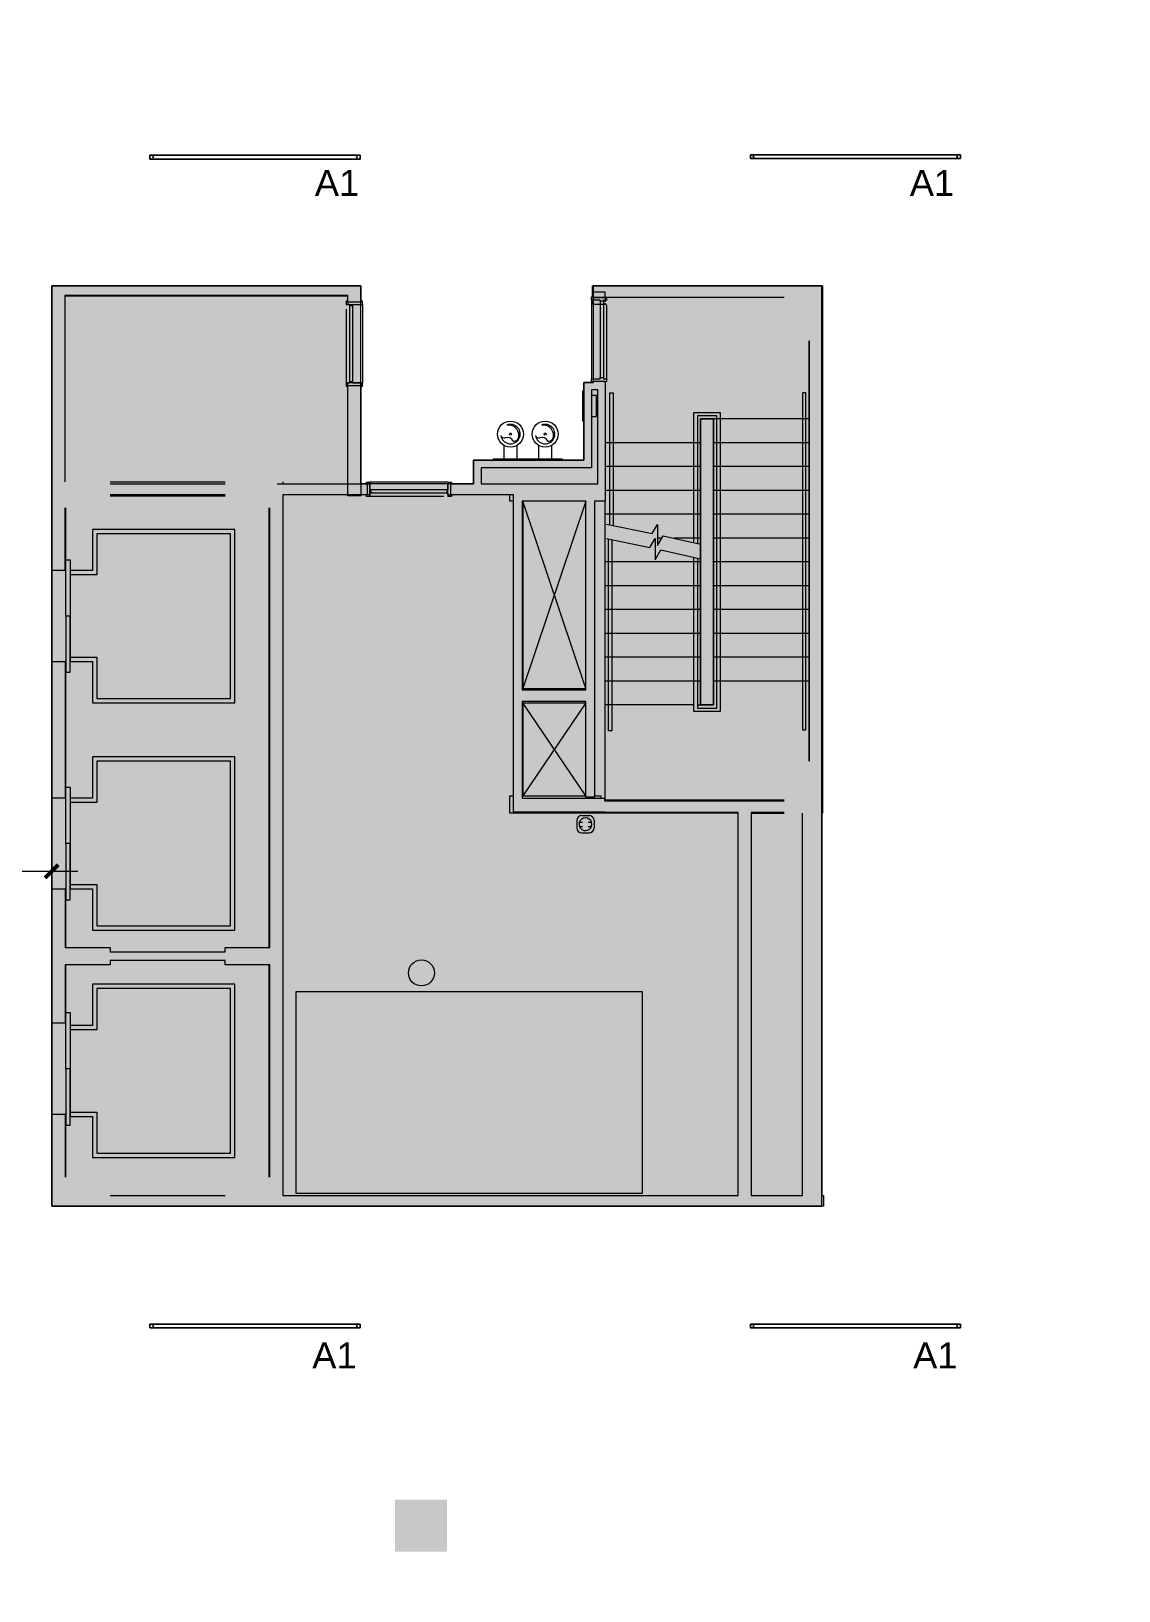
# Model space of a CAD drawing. Header units: inches. Extents: x 3 to 2625, y 0 to 2055.
# Drawn here: x 1621 to 2123, y 635 to 1356 of the extents above; entities that cross this region are included whole.
import ezdxf

# ---------------------------------------------------------------- set-up
doc = ezdxf.new("R2010")
doc.units = ezdxf.units.IN
doc.header["$MEASUREMENT"] = 0
for name, color, linetype, lineweight in [('A-ANNO-DIMS', 211, 'Continuous', 9), ('A-ANNO-DIMS-128', 211, 'Continuous', 9), ('A-CLNG', 13, 'Continuous', 13), ('A-DETL', 90, 'Continuous', 9), ('A-DETL-GENF', 92, 'Continuous', 9), ('A-DOOR', 31, 'Continuous', 13), ('A-WALL', 113, 'Continuous', 13), ('A-WALL-PATT', 111, 'Continuous', 13), ('CORE', 7, 'Continuous', 9), ('E-LITE-EQPM', 33, 'Continuous', 9), ('E-LITE-EQPM-IDEN', 33, 'Continuous', 9), ('I-WALL', 2, 'Continuous', 9), ('Victor Bldg - 8th Floor_LINK_dwg', 8, 'Continuous', 9)]:
    doc.layers.add(name, color=color, linetype=linetype, lineweight=lineweight)
doc.styles.add('Arial', font='arial.ttf', dxfattribs={"height": 12})
doc.styles.add('Swis721 Lt BT', font='swissl.ttf', dxfattribs={"height": 12})
doc.dimstyles.new('OTJ_-_3_32__Linear__1_2__Tolerance', dxfattribs={"dimscale": 12, "dimtxt": 12.663781, "dimasz": 0.5, "dimexe": 1, "dimexo": 0.666667, "dimgap": 0.666667, "dimtad": 1, "dimdec": 1, "dimrnd": 0.5, "dimzin": 3, "dimdsep": 46, "dimlunit": 4, "dimtxsty": 'Swis721 Lt BT', "dimblk1": 'OBLIQUE', "dimblk2": 'OBLIQUE', "dimsah": 1, "dimcen": 0.09, "dimdle": 1, "dimazin": 0, "dimtfac": 1, "dimtdec": 4, "dimtix": 1, "dimtmove": 0, "dimatfit": 3, "dimfxl": 1, "dimtvp": 1, "dimfrac": 2, "dimtolj": 1, "dimtzin": 0, "dimarcsym": 2})

# ---------------------------------------------------------------- blocks, each defined once
blk = doc.blocks.new('Victor Bldg - 8th Floor_LINK_dwg-6972240-LEVEL 08 RCP')
at = {"layer": 'CORE'}
for p, q in [((1636.5, 1233.38), (1767.13, 1233.38)), ((1768.5, 1238), (1717.31, 1238)), ((1885.99, 1232.5), (1885.99, 1230.56)), ((1885.99, 1229.87), (1885.99, 1229.38)), ((1980, 1212.5), (1980, 1018.5)), ((1876.12, 1187.31), (1875.46, 1187.31)), ((1875.46, 1177.69), (1876.12, 1177.69)), ((1980, 1176.5), (1935.99, 1176.5)), ((1839.25, 1158), (1839.25, 1164.3)), ((1845.25, 1158), (1845.25, 1164.3)), ((1855.25, 1158), (1855.25, 1164.3)), ((1861.25, 1158), (1861.25, 1164.3)), ((1929.99, 1165.5), (1885.99, 1165.5)), ((1980, 1165.5), (1935.99, 1165.5)), ((1929.99, 1154.5), (1885.99, 1154.5)), ((1980, 1154.5), (1935.99, 1154.5)), ((1657.5, 1147.5), (1710.5, 1147.5)), ((1737.13, 1147.5), (1737.13, 1146.5)), ((1657.5, 1141), (1710.5, 1141)), ((1843.49, 1138.5), (1843.49, 1002.5)), ((1929.99, 1143.5), (1885.99, 1143.5)), ((1885.99, 1000.25), (1885.99, 1138.5)), ((1980, 1143.5), (1935.99, 1143.5)), ((1730.62, 1135.5), (1730.62, 932.5)), ((1929.99, 1132.5), (1885.99, 1132.5)), ((1980, 1132.5), (1935.99, 1132.5)), ((1912.1, 1121.5), (1910.09, 1121.5)), ((1929.99, 1121.5), (1917.76, 1121.5)), ((1980, 1121.5), (1935.99, 1121.5)), ((1929.99, 1110.5), (1885.99, 1110.5)), ((1980, 1110.5), (1935.99, 1110.5)), ((1929.99, 1099.5), (1885.99, 1099.5)), ((1980, 1099.5), (1935.99, 1099.5)), ((1929.99, 1088.5), (1885.99, 1088.5)), ((1980, 1088.5), (1935.99, 1088.5)), ((1929.99, 1077.5), (1885.99, 1077.5)), ((1980, 1077.5), (1935.99, 1077.5)), ((1929.99, 1066.5), (1885.99, 1066.5)), ((1980, 1066.5), (1935.99, 1066.5)), ((1929.99, 1055.5), (1885.99, 1055.5)), ((1980, 1055.5), (1935.99, 1055.5)), ((1926.99, 1044.5), (1885.99, 1044.5)), ((1630.5, 1001.5), (1630.75, 1001.5)), ((1842, 1002.5), (1843.63, 1002.5)), ((1847.63, 1002.5), (1876.99, 1002.5)), ((1885.99, 994.5), (1884, 994.5)), ((1947.31, 994.5), (1888.12, 994.5)), ((1968.5, 994.5), (1953.31, 994.5)), ((1953.31, 994.5), (1968.5, 994.5)), ((1872.82, 991.05), (1872.82, 987.74)), ((1874.05, 990.38), (1875.53, 990.38)), ((1874.05, 988.41), (1875.53, 988.41)), ((1875.18, 993.41), (1878.48, 993.41)), ((1878.15, 990.38), (1879.61, 990.38)), ((1878.15, 988.41), (1879.61, 988.41)), ((1880.84, 991.05), (1880.84, 987.74)), ((1875.18, 985.39), (1878.48, 985.39)), ((1630.75, 959.5), (1630.5, 959.5)), ((1730.62, 924.5), (1730.62, 826.5)), ((1630.75, 855.5), (1630.5, 855.5))]:
    blk.add_line(p, q, dxfattribs=at)
at = {"layer": 'CORE', "flags": 128}
for points in [[(1773.13, 1237.94), (1773.13, 1238), (1630.5, 1238), (1630.5, 1237.94)], [(1886.36, 1229.38), (1880.36, 1229.38), (1880.36, 1232.44)], [(1767.13, 1230.44), (1767.13, 1229.38), (1773.13, 1229.38), (1773.13, 1230.44)], [(1767.13, 1191.94), (1767.13, 1193.38), (1773.13, 1193.38), (1773.13, 1191.94)], [(1876.12, 1189.31), (1875.46, 1189.31), (1875.46, 1175.69), (1876.12, 1175.69)], [(1888.04, 1127.64), (1888.04, 1188.5), (1889.59, 1188.5), (1889.59, 1127.32)], [(1879.63, 1177.69), (1881.95, 1177.69), (1881.95, 1187.31), (1879.63, 1187.31)], [(1926.94, 1119.29), (1926.94, 1179.5), (1939.05, 1179.5), (1939.05, 1041.5), (1926.94, 1041.5), (1926.94, 1112.56)], [(1928.49, 1112.24), (1928.49, 1043), (1937.49, 1043), (1937.49, 1178), (1928.49, 1178), (1928.49, 1118.97)], [(1928.55, 1044.5), (1929.99, 1044.5), (1929.99, 1176.5), (1929.99, 1044.5), (1935.99, 1044.5), (1935.99, 1176.5), (1929.99, 1176.5), (1935.99, 1176.5), (1935.99, 1044.5), (1929.99, 1044.5)], [(1866.25, 1157.5), (1866.25, 1158), (1834.25, 1158), (1834.25, 1157.5)], [(1776.13, 1146.5), (1777.13, 1146.5), (1777.13, 1141.5), (1776.13, 1141.5)], [(1814.63, 1146.5), (1813.13, 1146.5), (1813.13, 1141.5), (1814.63, 1141.5)], [(1843.63, 1138.5), (1842, 1138.5), (1842, 1141.5)], [(1876.99, 1138.5), (1847.99, 1052), (1876.99, 1052), (1847.99, 1138.5), (1847.99, 1052)], [(1636.5, 1106.5), (1637, 1106.5), (1637, 1135.5)], [(1886.49, 1127.97), (1907.63, 1123.59), (1910.09, 1127.84), (1910.09, 1118.01), (1912.71, 1122.55), (1929.99, 1118.66)], [(1886.49, 1121.23), (1906.53, 1117.08), (1908.98, 1121.33), (1908.98, 1111.5), (1911.6, 1116.05), (1929.99, 1111.93)], [(1889.04, 1120.59), (1889.04, 1032.5), (1887.49, 1032.5), (1887.49, 1120.91)], [(1630.75, 1064.5), (1630.5, 1064.5), (1630.5, 1106.5)], [(1630.5, 1064.5), (1630.5, 1001.5), (1630.5, 959.5), (1630.5, 897.5), (1630.75, 897.5)], [(1636.75, 1001.5), (1637, 1001.5), (1637, 1064.5), (1636.75, 1064.5)], [(1847.99, 1045.5), (1876.99, 1045.5), (1847.99, 1002.5), (1876.99, 1002.5), (1847.99, 1045.5), (1847.99, 1002.5)], [(1884, 995), (1884, 994.5), (1842, 994.5), (1842, 1002.5)], [(1880.99, 1002.5), (1884, 1002.5), (1884, 1001.5)], [(1947.31, 994.5), (1885.99, 994.5), (1885.99, 994.75)], [(1637, 932.5), (1637, 959.5), (1636.75, 959.5)], [(1636.75, 897.5), (1637, 897.5), (1637, 924.5)], [(1630.75, 813), (1630.5, 813), (1630.5, 855.5), (1630.5, 897.5)], [(1637, 826.5), (1637, 855.5), (1636.75, 855.5)]]:
    blk.add_lwpolyline(points, dxfattribs=at)
for points in [[(1978.5, 1188.5), (1976.95, 1188.5), (1976.95, 1032.93), (1978.5, 1032.93)], [(1715, 1125.5), (1649.28, 1125.5), (1649.28, 1106.5), (1639, 1106.5), (1639, 1064.5), (1649.28, 1064.5), (1649.28, 1045.5), (1715, 1045.5)], [(1713, 1123.5), (1651.28, 1123.5), (1651.28, 1104.5), (1639, 1104.5), (1639, 1066.5), (1651.28, 1066.5), (1651.28, 1047.5), (1713, 1047.5)], [(1637, 1111.46), (1639, 1111.46), (1639, 1085.5), (1637, 1085.5)], [(1637, 1059.54), (1639, 1059.54), (1639, 1085.5), (1637, 1085.5)], [(1715, 1020.5), (1649.28, 1020.5), (1649.28, 1001.5), (1639, 1001.5), (1639, 959.5), (1649.28, 959.5), (1649.28, 940.5), (1715, 940.5)], [(1713, 1018.5), (1651.28, 1018.5), (1651.28, 999.5), (1639, 999.5), (1639, 961.5), (1651.28, 961.5), (1651.28, 942.5), (1713, 942.5)], [(1637, 1006.46), (1639, 1006.46), (1639, 980.5), (1637, 980.5)], [(1885.99, 1000.5), (1968.5, 1000.5)], [(1637, 954.54), (1639, 954.54), (1639, 980.5), (1637, 980.5)], [(1715, 915.5), (1649.28, 915.5), (1649.28, 896.5), (1639, 896.5), (1639, 854.5), (1649.28, 854.5), (1649.28, 835.5), (1715, 835.5)], [(1713, 913.5), (1651.28, 913.5), (1651.28, 894.5), (1639, 894.5), (1639, 856.5), (1651.28, 856.5), (1651.28, 837.5), (1713, 837.5)], [(1903.12, 819), (1903.12, 912), (1743.12, 912), (1743.12, 819)], [(1637, 902.46), (1639, 902.46), (1639, 876.5), (1637, 876.5)], [(1637, 850.54), (1639, 850.54), (1639, 876.5), (1637, 876.5)]]:
    blk.add_lwpolyline(points, close=True, dxfattribs=at)
at = {"layer": 'CORE'}
for centre, radius in [((1842.25, 1169.5), 6), ((1858.25, 1169.5), 6), ((1842.25, 1169.5), 0.5), ((1858.25, 1169.5), 0.5), ((1801.12, 920.75), 6)]:
    blk.add_circle(centre, radius, dxfattribs=at)
for centre, radius, start, end in [((1842.25, 1169.5), 4.5, 188.26505, 112.11638), ((1841.2, 1168.76), 4.95, 0.43355, 97.45056), ((1858.25, 1169.5), 4.5, 188.26505, 112.11638), ((1857.2, 1168.76), 4.95, 0.43355, 97.45056), ((1839.35, 1169.38), 1.64, 198.80257, 285.2052), ((1840.77, 1164.97), 3, 23.61373, 109.26333), ((1843.58, 1168.74), 2.57, 268.70685, 1.19988), ((1855.35, 1169.38), 1.64, 198.80257, 285.2052), ((1856.77, 1164.97), 3, 23.61373, 109.26333), ((1859.58, 1168.74), 2.57, 268.70685, 1.19988), ((1875.18, 991.05), 2.36, 90, 180), ((1875.18, 987.74), 2.36, 180, 270), ((1876.83, 989.4), 2.95, 340.52878, 272.49467), ((1876.83, 989.4), 2.95, 272.49467, 340.52878), ((1878.48, 991.05), 2.36, 0, 90), ((1878.48, 987.74), 2.36, 270, 360)]:
    blk.add_arc(centre, radius, start, end, dxfattribs=at)
blk = doc.blocks.new('L-Pendant-Axis-Sculpt-Direct_Indirect - SCDI-F-8-4584194-LEVEL 08 RCP')
at = {"layer": 'A-DETL-GENF'}
for p, q in [((48.5, 0.875), (-48.5, 0.875)), ((-48.5, 0.875), (-48.5, -0.875)), ((-48.5, 0.875), (48.5, 0.875)), ((-48.5, -0.875), (-48.5, 0.875)), ((48.5, -0.875), (48.5, 0.875)), ((48.5, 0.875), (48.5, -0.875)), ((-48.5, -0.875), (48.5, -0.875)), ((48.5, -0.875), (-48.5, -0.875))]:
    blk.add_line(p, q, dxfattribs=at)
for centre in [(-47, 0), (47, 0)]:
    blk.add_circle(centre, 0.25, dxfattribs=at)
blk = doc.blocks.new('Door - Single - Solid Door-V1-LEVEL 08 RCP')
at = {"layer": 'A-DOOR', "lineweight": 9}
for p, q in [((-14.13, 3.66), (-15.63, 3.66)), ((-15.63, 3.66), (-15.63, 2.91)), ((-14.13, 3.66), (22.12, 3.66)), ((-14.13, -0.84), (-14.13, 3.66)), ((22.12, 3.66), (22.12, -0.84)), ((23.62, 3.66), (22.12, 3.66)), ((23.62, 2.91), (23.62, 3.66)), ((-15.63, -3.09), (-15.63, -3.84)), ((-15.63, -3.84), (-14.13, -3.84)), ((-13.63, -0.84), (-14.13, -0.84)), ((-14.13, -2.34), (-13.63, -2.34)), ((-14.13, -3.84), (-14.13, -2.34)), ((-14.13, -3.84), (-14.01, -3.84)), ((-13.63, -0.84), (21.62, -0.84)), ((-13.63, -2.34), (-13.63, -0.84)), ((-13.63, -2.34), (21.62, -2.34)), ((-12.06, -3.84), (22.12, -3.84)), ((21.62, -0.84), (21.62, -2.34)), ((22.12, -0.84), (21.62, -0.84)), ((21.62, -2.34), (22.12, -2.34)), ((22.12, -2.34), (22.12, -3.84)), ((22.12, -3.84), (23.62, -3.84)), ((23.62, -3.84), (23.62, -3.09))]:
    blk.add_line(p, q, dxfattribs=at)
blk = doc.blocks.new('Door - Single - Solid Door-8065104-LEVEL 08 RCP')
at = {"layer": 'A-DOOR', "lineweight": 9}
for p, q in [((-15.32, 3.59), (-14.13, 3.59)), ((-14.13, 3.59), (-14.01, 3.59)), ((-14.13, 3.59), (-14.13, 2.09)), ((-14.13, 2.09), (-13.63, 2.09)), ((-13.63, 0.59), (-14.13, 0.59)), ((-14.13, 0.59), (-14.13, -3.41)), ((-13.63, 2.09), (21.62, 2.09)), ((-13.63, 2.09), (-13.63, 0.59)), ((-13.63, 0.59), (21.62, 0.59)), ((-12.06, 3.59), (22.12, 3.59)), ((21.62, 0.59), (21.62, 2.09)), ((21.62, 2.09), (22.12, 2.09)), ((22.12, 0.59), (21.62, 0.59)), ((22.12, 2.09), (22.12, 3.59)), ((22.12, 3.59), (23.62, 3.59)), ((22.12, -3.41), (22.12, 0.59)), ((23.62, 3.59), (23.62, 2.84)), ((-15.63, -3.41), (-15.63, -2.91)), ((-14.13, -3.41), (-15.63, -3.41)), ((-14.13, -3.41), (22.12, -3.41)), ((23.62, -3.41), (22.12, -3.41)), ((23.62, -2.66), (23.62, -3.41))]:
    blk.add_line(p, q, dxfattribs=at)
blk = doc.blocks.new('Door - Single - Solid Door-8065098-LEVEL 08 RCP')
at = {"layer": 'A-DOOR', "lineweight": 9}
for p, q in [((-15.63, 2.59), (-15.63, 3.34)), ((-15.63, 3.34), (-14.13, 3.34)), ((-14.13, 3.34), (-14.01, 3.34)), ((-14.13, 3.34), (-14.13, 1.84)), ((-14.13, 1.84), (-13.63, 1.84)), ((-13.63, 0.34), (-14.13, 0.34)), ((-14.13, 0.34), (-14.13, -3.16)), ((-13.63, 1.84), (21.62, 1.84)), ((-13.63, 1.84), (-13.63, 0.34)), ((-13.63, 0.34), (21.62, 0.34)), ((-12.06, 3.34), (22.12, 3.34)), ((21.62, 0.34), (21.62, 1.84)), ((21.62, 1.84), (22.12, 1.84)), ((22.12, 0.34), (21.62, 0.34)), ((22.12, 1.84), (22.12, 3.34)), ((22.12, 3.34), (23.62, 3.34)), ((22.12, -3.16), (22.12, 0.34)), ((23.62, 3.34), (23.62, 2.59)), ((-15.63, -3.16), (-15.63, -2.41)), ((-14.13, -3.16), (-15.63, -3.16)), ((-14.13, -3.16), (22.12, -3.16)), ((23.62, -3.16), (22.12, -3.16)), ((23.62, -2.41), (23.62, -3.16))]:
    blk.add_line(p, q, dxfattribs=at)
blk = doc.blocks.new('DIMBLOCK11-LEVEL 08 RCP')
at = {"layer": 'A-ANNO-DIMS-128'}
for p, q in [((1560.87, 941.88), (1560.87, 979.71)), ((1630.5, 963.96), (1630.5, 979.71)), ((1560.87, 967.71), (1642.5, 967.71)), ((1560.87, 967.71), (1560.87, 941.88)), ((1630.5, 967.71), (1630.5, 963.96))]:
    blk.add_line(p, q, dxfattribs=at)
at = {"layer": 'A-ANNO-DIMS-128', "lineweight": 50}
for p, q in [((1560.87, 967.71), (1557.87, 964.71)), ((1560.87, 967.71), (1563.87, 970.71)), ((1630.5, 967.71), (1627.5, 964.71)), ((1630.5, 967.71), (1633.5, 970.71))]:
    blk.add_line(p, q, dxfattribs=at)
at = {"layer": 'A-ANNO-DIMS-128', "color": 0, "insert": (1584.33, 991.73), "char_height": 12, "width": 27.2573, "attachment_point": 1, "line_spacing_factor": 1.005062, "style": 'Swis721 Lt BT'}
blk.add_mtext('EQ', dxfattribs=at)
blk = doc.blocks.new('_Oblique')
at = {"color": 0, "linetype": 'ByBlock', "lineweight": -2}
blk.add_line((-0.5, -0.5), (0.5, 0.5), dxfattribs=at)

msp = doc.modelspace()

# ---------------------------------------------------------------- hatches: boundary and pattern name
at = {"layer": 'A-DETL-GENF'}
h = msp.add_hatch(color=7, dxfattribs=at)
h.paths.add_polyline_path([(509.5, 0), (509.5, 56), (479.5, 56), (479.5, 23.06), (411, 23.06), (411, 4), (418, 4), (418, 0), (500.76, 0)], flags=0)
h.paths.add_polyline_path([(286.53, 0), (338, 0), (338, 4), (345, 4), (345, 23.12), (273, 23.12), (273, 4), (280, 4), (280, 0)], flags=0)
h.paths.add_polyline_path([(1004.38, 0), (1050, 0), (1050, 14.5), (1079, 14.5), (1079, 11.5), (1143, 11.5), (1143, 27.5), (1093, 27.5), (1093, 41.5), (1069, 41.5), (1069, 32.86), (1011, 32.86), (1011, 23.12), (1004.38, 23.12), (1004.38, 19)], flags=0)
h.paths.add_polyline_path([(200, 0), (200, 4), (207, 4), (207, 23.12), (135, 23.12), (135, 4), (142, 4), (142, 0), (158.24, 0)], flags=0)
h.paths.add_polyline_path([(920.38, 0), (920.38, 23.12), (913.5, 23.12), (913.5, 32.99), (884.25, 32.99), (884.25, 23.12), (867.25, 23.12), (867.25, 0), (913.95, 0)], flags=0)
h.paths.add_polyline_path([(781.25, 0), (783.25, 0), (783.25, 21.5), (781.25, 21.5), (781.25, 56), (751.25, 56), (751.25, 23.12), (730.25, 23.12), (730.25, 0), (751.25, 0)], flags=0)
h.paths.add_polyline_path([(593.13, 0), (646.25, 0), (646.25, 33.12), (614, 33.12), (614, 23.12), (593.13, 23.12), (593.13, 19)], flags=0)
h.paths.add_polyline_path([(62, 0), (62, 4), (69, 4), (69, 23.12), (34.12, 23.12), (34.12, 74.5), (16, 74.5), (16, 66), (12, 66), (12, 0), (34.37, 0)], flags=0)
h.paths.add_polyline_path([(2049.96, 3.5), (2103, 3.5), (2103, 19.5), (2059, 19.5), (2059, 27.5), (1979, 27.5), (1979, 11.5), (2043, 11.5), (2043, 3.5)], flags=0)
h.paths.add_polyline_path([(2519, 3.5), (2535, 3.5), (2535, 63.5), (2519, 63.5), (2519, 41.5), (2497, 41.5), (2497, 19.5), (2475, 19.5), (2475, 3.5), (2511, 3.5)], flags=0)
h.paths.add_polyline_path([(2215, 3.5), (2215, 19.5), (2203, 19.5), (2203, 41.5), (2179, 41.5), (2179, 19.5), (2155, 19.5), (2155, 3.5), (2203, 3.5)], flags=0)
h.paths.add_polyline_path([(2395.67, 3.5), (2423, 3.5), (2423, 19.5), (2363, 19.5), (2363, 3.5)], flags=0)
h.paths.add_polyline_path([(2267.33, 7.5), (2267.33, 19.5), (2261.33, 19.5), (2261.33, 7.5)], flags=0)
h.paths.add_polyline_path([(2310.67, 7.5), (2316.67, 7.5), (2316.67, 19.5), (2310.67, 19.5)], flags=0)
h.paths.add_polyline_path([(1323, 11.5), (1323, 27.5), (1259, 27.5), (1259, 11.5), (1314.28, 11.5)], flags=0)
h.paths.add_polyline_path([(1477.26, 11.5), (1503, 11.5), (1503, 27.5), (1483, 27.5), (1483, 41.5), (1459, 41.5), (1459, 27.5), (1439, 27.5), (1439, 11.5), (1459, 11.5)], flags=0)
h.paths.add_polyline_path([(1674.74, 11.5), (1683, 11.5), (1683, 27.5), (1619, 27.5), (1619, 11.5), (1630.5, 11.5)], flags=0)
h.paths.add_polyline_path([(1843, 11.5), (1863, 11.5), (1863, 27.5), (1843, 27.5), (1843, 41.25), (1819, 41.25), (1819, 27.5), (1799, 27.5), (1799, 11.5), (1819, 11.5)], flags=0)
h.paths.add_polyline_path([(1384, 15.5), (1384, 27.5), (1378, 27.5), (1378, 15.5)], flags=0)
h.paths.add_polyline_path([(1558, 15.5), (1564, 15.5), (1564, 27.5), (1558, 27.5)], flags=0)
h.paths.add_polyline_path([(1918, 15.5), (1924, 15.5), (1924, 27.5), (1918, 27.5)], flags=0)
h.paths.add_polyline_path([(1204, 15.5), (1204, 27.5), (1198, 27.5), (1198, 15.5)], flags=0)
h.paths.add_polyline_path([(1744, 15.5), (1744, 27.5), (1738, 27.5), (1738, 15.5)], flags=0)
h.paths.add_polyline_path([(2531, 115.5), (2535, 115.5), (2535, 175.5), (2519, 175.5), (2519, 115.5)], flags=0)
h.paths.add_polyline_path([(16, 123.5), (34.12, 123.5), (34.12, 224.5), (12, 224.5), (12, 132), (16, 132)], flags=0)
h.paths.add_polyline_path([(2531, 220.5), (2531, 226.5), (2519, 226.5), (2519, 220.5)], flags=0)
h.paths.add_polyline_path([(2531, 268.5), (2531, 274.5), (2519, 274.5), (2519, 268.5)], flags=0)
h.paths.add_polyline_path([(2149, 293.5), (2173, 293.5), (2173, 317.5), (2149, 317.5)], flags=0)
h.paths.add_polyline_path([(1453, 293.5), (1453, 317.5), (1429, 317.5), (1429, 293.5)], flags=0)
h.paths.add_polyline_path([(1789, 293.5), (1813, 293.5), (1813, 317.5), (1789, 317.5)], flags=0)
h.paths.add_polyline_path([(493, 293.5), (517, 293.5), (517, 317.5), (493, 317.5)], flags=0)
h.paths.add_polyline_path([(1069, 293.5), (1093, 293.5), (1093, 317.5), (1069, 317.5)], flags=0)
h.paths.add_polyline_path([(853, 293.5), (853, 317.5), (829, 317.5), (829, 293.5), (844.38, 293.5)], flags=0)
h.paths.add_polyline_path([(30, 310.5), (34.12, 310.5), (34.12, 392.5), (12, 392.5), (12, 310.5)], flags=0)
h.paths.add_polyline_path([(2519, 319.5), (2535, 319.5), (2535, 379.5), (2519, 379.5), (2519, 365.5), (2497, 365.5), (2497, 341.5), (2519, 341.5)], flags=0)
h.paths.add_polyline_path([(2535, 431.5), (2535, 491.5), (2527, 491.5), (2527, 551.5), (2511, 551.5), (2511, 475.5), (2519, 475.5), (2519, 431.5)], flags=0)
h.paths.add_polyline_path([(31, 478.5), (34.12, 478.5), (34.12, 534.98), (75.5, 534.98), (75.5, 539.25), (3.5, 539.25), (3.5, 491.25), (12, 491.25), (12, 478.5), (30, 478.5)], flags=0)
h.paths.add_polyline_path([(286.53, 511.5), (306.53, 511.5), (306.53, 531.5), (296.25, 531.5), (296.25, 579.5), (283.25, 579.5), (283.25, 539.25), (191.5, 539.25), (191.5, 534.98), (286.53, 534.98), (286.53, 522.06)], flags=0)
h.paths.add_polyline_path([(2519, 603.5), (2527, 603.5), (2527, 667.5), (2511, 667.5), (2511, 647.5), (2497, 647.5), (2497, 623.5), (2511, 623.5), (2511, 603.5), (2511.25, 603.5)], flags=0)
h.paths.add_polyline_path([(283.25, 631.5), (296.25, 631.5), (296.25, 679.5), (304.93, 679.5), (304.93, 699.5), (296.25, 699.5), (296.25, 715.5), (283.25, 715.5), (283.25, 679.5)], flags=0)
h.paths.add_polyline_path([(2149, 653.5), (2173, 653.5), (2173, 677.5), (2149, 677.5), (2149, 670.26)], flags=0)
h.paths.add_polyline_path([(829, 653.5), (853, 653.5), (853, 677.5), (829, 677.5), (829, 653.75)], flags=0)
h.paths.add_polyline_path([(1093, 653.5), (1093, 677.5), (1069, 677.5), (1069, 653.5), (1089.5, 653.5)], flags=0)
h.paths.add_polyline_path([(1429, 653.5), (1453, 653.5), (1453, 677.5), (1429, 677.5)], flags=0)
h.paths.add_polyline_path([(1813, 653.5), (1813, 677.5), (1789, 677.5), (1789, 653.5)], flags=0)
h.paths.add_polyline_path([(517, 653.5), (517, 677.5), (493, 677.5), (493, 653.5)], flags=0)
h.paths.add_polyline_path([(2511, 722.5), (2523, 722.5), (2523, 728.5), (2511, 728.5)], flags=0)
h.paths.add_polyline_path([(296.25, 770.5), (296.25, 776.5), (283.25, 776.5), (283.25, 770.5), (296, 770.5)], flags=0)
h.paths.add_polyline_path([(2511, 783.5), (2527, 783.5), (2527, 847.5), (2511, 847.5), (2511, 787)], flags=0)
h.paths.add_polyline_path([(1636.75, 818), (1657.5, 818), (1657.5, 826.5), (1636.75, 826.5), (1636.75, 823.71)], flags=0)
h.paths.add_polyline_path([(1710.5, 818), (1731.12, 818), (1731.12, 826.5), (1710.5, 826.5)], flags=0)
h.paths.add_polyline_path([(283.25, 831.5), (296.25, 831.5), (296.25, 847.5), (304.93, 847.5), (304.93, 867.5), (296.25, 867.5), (296.25, 883.5), (283.25, 883.5), (283.25, 847.5)], flags=0)
h.paths.add_polyline_path([(2511, 902.5), (2523, 902.5), (2523, 908.5), (2511, 908.5)], flags=0)
h.paths.add_polyline_path([(1029.88, 915.75), (1047.22, 915.75), (1047.22, 936.5), (1023.22, 936.5), (1023.22, 915.75), (1026.38, 915.75)], flags=0)
h.paths.add_polyline_path([(296.25, 938.5), (296.25, 944.5), (283.25, 944.5), (283.25, 938.5), (296, 938.5)], flags=0)
h.paths.add_polyline_path([(2527, 963.25), (2527, 1027.5), (2511, 1027.5), (2511, 1007.5), (2497, 1007.5), (2497, 983.5), (2511, 983.5), (2511, 963.25), (2523, 963.25)], flags=0)
h.paths.add_polyline_path([(1968.5, 994.5), (1980.25, 994.5), (1980.25, 1018.5), (1968.5, 1018.5), (1968.5, 994.75)], flags=0)
h.paths.add_polyline_path([(283.25, 999.5), (296.25, 999.5), (296.25, 1015.5), (304.93, 1015.5), (304.93, 1035.5), (296.25, 1035.5), (296.25, 1051.56), (283.25, 1051.56), (283.25, 1027.5)], flags=0)
h.paths.add_polyline_path([(838, 1013.5), (853, 1013.5), (853, 1037.5), (829, 1037.5), (829, 1013.5), (830.82, 1013.5)], flags=0)
h.paths.add_polyline_path([(1016.5, 1013.5), (1040.5, 1013.5), (1040.5, 1037.5), (1016.5, 1037.5), (1016.5, 1017.06)], flags=0)
h.paths.add_polyline_path([(517.25, 1013.5), (517.25, 1037.5), (493, 1037.5), (493, 1013.5)], flags=0)
h.paths.add_polyline_path([(2173, 1013.5), (2173, 1037.5), (2149, 1037.5), (2149, 1013.5)], flags=0)
h.paths.add_polyline_path([(2511, 1082.5), (2523, 1082.5), (2523, 1088.5), (2511, 1088.5)], flags=0)
h.paths.add_polyline_path([(296, 1106.56), (296.25, 1106.56), (296.25, 1112.56), (283.25, 1112.56), (283.25, 1106.56)], flags=0)
h.paths.add_polyline_path([(1636.75, 1135.5), (1657.5, 1135.5), (1657.5, 1147.5), (1636.5, 1147.5), (1636.5, 1135.5)], flags=0)
h.paths.add_polyline_path([(1734.5, 1135.5), (1734.5, 1147.5), (1710.5, 1147.5), (1710.5, 1135.5), (1731.12, 1135.5)], flags=0)
h.paths.add_polyline_path([(2511, 1143.5), (2527, 1143.5), (2527, 1207.5), (2511, 1207.5)], flags=0)
h.paths.add_polyline_path([(296, 1167.56), (296.25, 1167.56), (296.25, 1183.56), (304.93, 1183.56), (304.93, 1203.56), (296.25, 1203.56), (296.25, 1219.56), (283.25, 1219.56), (283.25, 1167.56)], flags=0)
h.paths.add_polyline_path([(1968.5, 1212.5), (1980.25, 1212.5), (1980.24, 1233), (1968.5, 1233), (1968.5, 1225.18)], flags=0)
h.paths.add_polyline_path([(2523, 1262.5), (2523, 1268.5), (2511, 1268.5), (2511, 1262.5)], flags=0)
h.paths.add_polyline_path([(283.25, 1274.56), (296.25, 1274.56), (296.25, 1280.56), (283.25, 1280.56)], flags=0)
h.paths.add_polyline_path([(2527, 1323.5), (2527, 1387.5), (2511, 1387.5), (2511, 1367.5), (2497, 1367.5), (2497, 1343.5), (2511, 1343.5), (2511, 1323.5), (2522.67, 1323.5)], flags=0)
h.paths.add_polyline_path([(289.3, 1335.56), (296.25, 1335.56), (296.25, 1351.56), (304.93, 1351.56), (304.93, 1371.56), (296.25, 1371.56), (296.25, 1387.56), (283.25, 1387.56), (283.25, 1335.56)], flags=0)
h.paths.add_polyline_path([(853, 1373.5), (853, 1397.5), (829, 1397.5), (829, 1373.5), (838, 1373.5)], flags=0)
h.paths.add_polyline_path([(2149, 1373.5), (2173, 1373.5), (2173, 1397.5), (2149, 1397.5), (2149, 1386.49)], flags=0)
h.paths.add_polyline_path([(1453, 1373.5), (1453, 1397.5), (1429, 1397.5), (1429, 1373.5)], flags=0)
h.paths.add_polyline_path([(1813, 1373.5), (1813, 1397.5), (1789, 1397.5), (1789, 1373.5)], flags=0)
h.paths.add_polyline_path([(493, 1373.5), (517, 1373.5), (517, 1397.5), (493, 1397.5), (493, 1373.75)], flags=0)
h.paths.add_polyline_path([(1093, 1373.5), (1093, 1397.5), (1069, 1397.5), (1069, 1373.5)], flags=0)
h.paths.add_polyline_path([(2511, 1442.5), (2523, 1442.5), (2523, 1448.5), (2511, 1448.5)], flags=0)
h.paths.add_polyline_path([(283.25, 1442.56), (296.25, 1442.56), (296.25, 1448.56), (283.25, 1448.56)], flags=0)
h.paths.add_polyline_path([(2511, 1503.5), (2527, 1503.5), (2527, 1567.5), (2511, 1567.5)], flags=0)
h.paths.add_polyline_path([(289.3, 1503.56), (296.25, 1503.56), (296.25, 1519.56), (304.93, 1519.56), (304.93, 1539.56), (296.25, 1539.56), (296.25, 1555.56), (283.25, 1555.56), (283.25, 1503.56)], flags=0)
h.paths.add_polyline_path([(283.25, 1610.56), (296.25, 1610.56), (296.25, 1616.56), (283.25, 1616.56)], flags=0)
h.paths.add_polyline_path([(2511, 1622.5), (2523, 1622.5), (2523, 1628.5), (2511, 1628.5)], flags=0)
h.paths.add_polyline_path([(283.25, 1671.56), (296.25, 1671.56), (296.25, 1687.56), (304.93, 1687.56), (304.93, 1707.56), (296.25, 1707.56), (296.25, 1755.56), (283.25, 1755.56), (283.25, 1687.56)], flags=0)
h.paths.add_polyline_path([(2511, 1683.5), (2527, 1683.5), (2527, 1747.5), (2511, 1747.5), (2511, 1727.5), (2497, 1727.5), (2497, 1703.5), (2511, 1703.5)], flags=0)
h.paths.add_polyline_path([(1813, 1733.5), (1813, 1757.25), (1789, 1757.25), (1789, 1733.5)], flags=0)
h.paths.add_polyline_path([(853, 1733.5), (853, 1757.5), (829, 1757.5), (829, 1733.5)], flags=0)
h.paths.add_polyline_path([(1093, 1733.5), (1093, 1757.5), (1069, 1757.5), (1069, 1733.5)], flags=0)
h.paths.add_polyline_path([(1448.18, 1733.5), (1453.1, 1733.5), (1453.1, 1757.5), (1429, 1757.5), (1429, 1733.5), (1433, 1733.5)], flags=0)
h.paths.add_polyline_path([(517, 1733.5), (517, 1757.5), (493, 1757.5), (493, 1733.5)], flags=0)
h.paths.add_polyline_path([(2149, 1733.5), (2173, 1733.5), (2173, 1757.5), (2149, 1757.5)], flags=0)
h.paths.add_polyline_path([(2523, 1802.5), (2523, 1808.5), (2511, 1808.5), (2511, 1802.5), (2511.25, 1802.5)], flags=0)
h.paths.add_polyline_path([(296.25, 1807.56), (296.25, 1855.56), (304.93, 1855.56), (304.93, 1870.56), (359, 1870.56), (359, 1883.56), (283.25, 1883.56), (283.25, 1807.56)], flags=0)
h.paths.add_polyline_path([(2511, 1863.5), (2527, 1863.5), (2527, 1927.5), (2511, 1927.5)], flags=0)
h.paths.add_polyline_path([(488, 1870.56), (488, 1927.5), (475, 1927.5), (475, 1883.56), (411, 1883.56), (411, 1870.56), (475, 1870.56)], flags=0)
h.paths.add_polyline_path([(2527, 1979.5), (2527, 2043.5), (2523, 2043.5), (2523, 2051.5), (2459, 2051.5), (2459, 2035.5), (2497, 2035.5), (2497, 2021.5), (2511, 2021.5), (2511, 1979.5), (2523, 1979.5)], flags=0)
h.paths.add_polyline_path([(475, 1979.5), (488, 1979.5), (488, 2021.5), (517, 2021.5), (517, 2035.5), (543, 2035.5), (543, 2051.5), (475, 2051.5), (475, 2021.5)], flags=0)
h.paths.add_polyline_path([(1416.5, 2021.5), (1423, 2021.5), (1423, 2035.5), (1443, 2035.5), (1443, 2051.5), (1379, 2051.5), (1379, 2035.5), (1399, 2035.5), (1399, 2021.5)], flags=0)
h.paths.add_polyline_path([(703, 2021.5), (703, 2035.5), (723, 2035.54), (723, 2051.5), (659, 2051.5), (659, 2035.5), (679, 2035.5), (679, 2021.5), (685.5, 2021.5)], flags=0)
h.paths.add_polyline_path([(1776.5, 2021.5), (1783, 2021.5), (1783, 2035.5), (1803, 2035.5), (1803, 2051.5), (1739, 2051.5), (1739, 2035.5), (1759, 2035.5), (1759, 2021.5), (1773.13, 2021.5)], flags=0)
h.paths.add_polyline_path([(1045.5, 2021.5), (1063, 2021.5), (1063, 2035.5), (1083, 2035.5), (1083, 2051.5), (1019, 2051.5), (1019, 2035.5), (1039, 2035.5), (1039, 2021.5)], flags=0)
h.paths.add_polyline_path([(2119.34, 2021.5), (2143.34, 2021.5), (2143.34, 2035.5), (2163, 2035.5), (2163, 2051.5), (2099, 2051.5), (2099, 2035.5), (2119.34, 2035.5)], flags=0)
h.paths.add_polyline_path([(1559, 2035.5), (1623, 2035.5), (1623, 2051.5), (1559, 2051.5), (1559, 2035.75)], flags=0)
h.paths.add_polyline_path([(1324, 2035.5), (1324, 2047.5), (1318, 2047.5), (1318, 2035.5)], flags=0)
h.paths.add_polyline_path([(1144, 2035.5), (1144, 2047.5), (1138, 2047.5), (1138, 2035.5)], flags=0)
h.paths.add_polyline_path([(1218.52, 2035.5), (1263, 2035.5), (1263, 2051.5), (1199, 2051.5), (1199, 2035.5)], flags=0)
h.paths.add_polyline_path([(2218, 2035.5), (2224, 2035.5), (2224, 2047.5), (2218, 2047.5)], flags=0)
h.paths.add_polyline_path([(2044, 2035.5), (2044, 2047.5), (2038, 2047.5), (2038, 2035.5)], flags=0)
h.paths.add_polyline_path([(784, 2035.5), (784, 2047.5), (778, 2047.5), (778, 2035.5)], flags=0)
h.paths.add_polyline_path([(958, 2035.5), (964, 2035.5), (964, 2047.5), (958, 2047.5)], flags=0)
h.paths.add_polyline_path([(853, 2035.5), (903, 2035.5), (903, 2051.5), (839, 2051.5), (839, 2035.5), (844.38, 2035.5)], flags=0)
h.paths.add_polyline_path([(1684, 2035.5), (1684, 2047.5), (1678, 2047.5), (1678, 2035.5)], flags=0)
h.paths.add_polyline_path([(2398, 2035.5), (2404, 2035.5), (2404, 2047.5), (2398, 2047.5)], flags=0)
h.paths.add_polyline_path([(1983, 2035.5), (1983, 2051.5), (1919, 2051.5), (1919, 2035.5), (1952.96, 2035.5)], flags=0)
h.paths.add_polyline_path([(2343, 2035.5), (2343, 2051.5), (2279, 2051.5), (2279, 2035.5), (2327.1, 2035.5)], flags=0)
h.paths.add_polyline_path([(1864, 2035.5), (1864, 2047.5), (1858, 2047.5), (1858, 2035.5)], flags=0)
h.paths.add_polyline_path([(1498, 2035.5), (1504, 2035.5), (1504, 2047.5), (1498, 2047.5)], flags=0)
h.paths.add_polyline_path([(604, 2035.5), (604, 2047.5), (598, 2047.5), (598, 2035.5)], flags=0)
h = msp.add_hatch(color=9, dxfattribs=at)
h.paths.add_polyline_path([(3.78, 548.5), (283.25, 548.5), (283.25, 1522), (3.5, 1522), (3.5, 548.5)], flags=0)
h.paths.add_polyline_path([(247.25, 559.98), (31, 559.98), (31, 633.5), (247.25, 633.5), (247.25, 579.5)], flags=0)
h.paths.add_polyline_path([(1491.25, 813), (1491.5, 813), (1491.5, 1106.5), (1485.5, 1106.5), (1485.5, 1153.5), (1391, 1153.5), (1391, 1143.5), (1390.75, 1143.5), (1390.75, 826.5), (1485.25, 826.5), (1485.25, 855.5), (1491.25, 855.5), (1491.25, 813.06)], flags=0)
h.paths.add_polyline_path([(1381.75, 813), (1381.75, 1008.5), (1381.5, 1008.5), (1381.5, 813)], flags=0)
h.paths.add_polyline_path([(1630.75, 813), (1630.75, 855.5), (1636.75, 855.5), (1636.75, 826.5), (1657.5, 826.5), (1657.5, 818), (1710.5, 818), (1710.5, 826.5), (1731.12, 826.5), (1731.12, 924.5), (1710.5, 924.5), (1710.5, 926.5), (1657.5, 926.5), (1657.5, 924.5), (1636.75, 924.5), (1636.75, 897.5), (1630.75, 897.5), (1630.75, 959.5), (1636.75, 959.5), (1636.75, 932.5), (1657.5, 932.5), (1657.5, 930.5), (1710.5, 930.5), (1710.5, 932.5), (1731.12, 932.5), (1731.12, 1135.5), (1710.5, 1135.5), (1710.5, 1141.5), (1657.5, 1141.5), (1657.5, 1135.5), (1636.5, 1135.5), (1636.5, 1106.5), (1630.5, 1106.5), (1630.5, 813)], flags=0)
h.paths.add_polyline_path([(1286.63, 813.06), (1287.75, 813.06), (1287.75, 817.06), (1290.75, 817.06), (1290.75, 911), (1058.62, 911), (1058.62, 915.5), (1208, 915.5), (1208, 932.5), (1047.22, 932.5), (1047.22, 915.75), (1052.5, 915.75), (1052.5, 916), (1058.5, 916), (1058.5, 817.06), (1249.25, 817.06), (1249.25, 813.06), (1286.5, 813.06)], flags=0)
h.paths.add_polyline_path([(1040.13, 813.06), (1041.75, 813.06), (1041.75, 817.06), (1052.5, 817.06), (1052.5, 912.25), (993, 912.25), (993, 915.75), (993.06, 915.75), (993.06, 951.5), (990.06, 951.5), (990.06, 957.5), (993.06, 957.5), (993.06, 1017.06), (1016.5, 1017.06), (1016.5, 1037.5), (1036, 1037.5), (1036, 1234.5), (867.44, 1234.5), (867.44, 957.5), (951.56, 957.5), (951.56, 951.5), (907.31, 951.5), (907.31, 817.06), (1003.25, 817.06), (1003.25, 813.06), (1014.07, 813.06)], flags=0)
h.paths.add_polyline_path([(1321.5, 817.06), (1321.5, 865.13), (1299.38, 865.13), (1299.38, 817.06), (1318, 817.06)], flags=0)
h.paths.add_polyline_path([(1295.88, 817.06), (1295.88, 865.13), (1294.25, 865.13), (1294.25, 817.06)], flags=0)
h.paths.add_polyline_path([(1825.13, 818), (1947.31, 818), (1947.31, 994.75), (1885.63, 994.75), (1885.63, 995), (1843.63, 995), (1843.63, 1141.5), (1814.63, 1141.5), (1814.63, 1146.5), (1776.13, 1146.5), (1776.13, 1141.5), (1773.13, 1141.5), (1773.13, 1141), (1767.13, 1141), (1767.13, 1141.5), (1737.12, 1141.5), (1737.12, 818), (1773.13, 818)], flags=0)
h.paths.add_polyline_path([(1977, 818), (1977, 994.5), (1968.5, 994.5), (1968.5, 994.75), (1953.31, 994.75), (1953.31, 818)], flags=0)
h.paths.add_polyline_path([(1294.25, 868.62), (1318, 868.62), (1318, 912.5), (1294.25, 912.5), (1294.25, 886.21)], flags=0)
h.paths.add_polyline_path([(1491.25, 897.49), (1485.25, 897.49), (1485.25, 926.5), (1391, 926.5), (1391, 930.5), (1485.25, 930.5), (1485.25, 959.5), (1491.25, 959.5), (1491.25, 926.5)], flags=0)
h.paths.add_polyline_path([(1301.25, 915.5), (1318, 915.5), (1318, 924.37), (1260.94, 924.37), (1260.94, 915.5), (1294.25, 915.5)], flags=0)
h.paths.add_polyline_path([(1257.44, 915.5), (1257.44, 956.94), (1213, 956.94), (1213, 915.5)], flags=0)
h.paths.add_polyline_path([(996.56, 915.75), (1023.22, 915.75), (1023.22, 936.5), (1026.38, 936.5), (1026.38, 1013.5), (1016.5, 1013.5), (1016.5, 1013.56), (996.56, 1013.56), (996.56, 919.82)], flags=0)
h.paths.add_polyline_path([(1318, 927.87), (1318, 928.75), (1321.5, 928.75), (1321.5, 967.25), (1318, 967.25), (1318, 1004.12), (1261, 1004.12), (1261, 1009.12), (1318, 1009.12), (1318, 1066.37), (1042, 1066.37), (1042, 936.5), (1208, 936.5), (1208, 960.5), (1213, 960.5), (1213, 960.44), (1257.44, 960.44), (1257.44, 960.5), (1260.94, 960.5), (1260.94, 927.87), (1317.79, 927.87)], flags=0)
h.paths.add_polyline_path([(1038.5, 936.5), (1038.5, 1013.5), (1029.88, 1013.5), (1029.88, 936.5)], flags=0)
h.paths.add_polyline_path([(838, 957.5), (861.94, 957.5), (861.94, 1234.5), (838, 1234.5), (838, 1037.5), (853, 1037.5), (853, 1013.5), (838, 1013.5), (838, 962.49)], flags=0)
h.paths.add_polyline_path([(1947.31, 1000.25), (1968.5, 1000.25), (1968.5, 1018.5), (1980.25, 1018.5), (1980.25, 1212.5), (1968.5, 1212.5), (1968.5, 1232.5), (1885.86, 1232.5), (1885.86, 1232.44), (1880.43, 1232.42), (1880.43, 1193.94), (1885.86, 1193.94), (1885.86, 1193.38), (1885.99, 1193.38), (1885.99, 1138.5), (1880.99, 1138.5), (1880.99, 1001.96), (1876.99, 1001.96), (1876.99, 1046), (1847.63, 1046), (1847.63, 1001.5), (1885.63, 1001.5), (1885.63, 1000.25), (1926.28, 1000.25)], flags=0)
h.paths.add_polyline_path([(1630.75, 1001.5), (1630.75, 1064.5), (1636.75, 1064.5), (1636.75, 1001.5)], flags=0)
h.paths.add_polyline_path([(1491.25, 1001.52), (1485.25, 1001.52), (1485.25, 1029), (1464.5, 1029), (1464.5, 1030.5), (1407, 1030.5), (1407, 1027), (1391, 1027), (1391, 1039), (1407, 1039), (1407, 1034.5), (1464.5, 1034.5), (1464.5, 1037), (1485.25, 1037), (1485.25, 1064.5), (1491.25, 1064.5), (1491.25, 1008.5)], flags=0)
h.paths.add_polyline_path([(1326.13, 1008.5), (1363, 1008.5), (1363, 1013.5), (1381.75, 1013.5), (1381.75, 1143.5), (1321.5, 1143.5), (1321.5, 1013.5), (1324.5, 1013.5), (1324.5, 1008.5), (1325.75, 1008.5)], flags=0)
h.paths.add_polyline_path([(1876.99, 1051.5), (1876.99, 1138.5), (1847.63, 1138.5), (1847.63, 1051.5), (1876.49, 1051.5)], flags=0)
h.paths.add_polyline_path([(1042, 1069.87), (1318, 1069.87), (1318, 1080.37), (1042, 1080.37)], flags=0)
h.paths.add_polyline_path([(1317.82, 1083.87), (1318, 1083.87), (1318, 1151), (1321.5, 1151), (1321.5, 1147), (1381.5, 1147), (1381.5, 1234.5), (1378.75, 1234.5), (1378.75, 1238), (1340.25, 1238), (1340.25, 1234.5), (1321.5, 1234.5), (1321.5, 1187), (1318, 1187), (1318, 1198.84), (1269.62, 1198.84), (1269.62, 1191.75), (1264.63, 1191.75), (1264.63, 1198.84), (1248, 1198.84), (1248, 1191.75), (1243, 1191.75), (1243, 1215.62), (1129.97, 1215.62), (1129.97, 1191.73), (1124.97, 1191.73), (1124.97, 1215.62), (1042, 1215.62), (1042, 1083.87), (1314.28, 1083.87)], flags=0)
h.paths.add_polyline_path([(1836.13, 1146.5), (1882.49, 1146.5), (1882.49, 1189.88), (1879.62, 1189.88), (1879.62, 1154), (1828.63, 1154), (1828.63, 1146.5)], flags=0)
h.paths.add_polyline_path([(1710.5, 1146.5), (1710.5, 1147.5), (1734.5, 1147.5), (1734.5, 1146.5), (1767.13, 1146.5), (1767.13, 1191.94), (1773.13, 1191.94), (1773.13, 1230.44), (1767.13, 1230.44), (1767.13, 1233.44), (1636.5, 1233.44), (1636.5, 1147.5), (1657.5, 1147.5), (1657.5, 1146.5), (1674.74, 1146.5)], flags=0)
h.paths.add_polyline_path([(1385, 1165.5), (1488.19, 1165.5), (1488.19, 1234.5), (1452.5, 1234.5), (1452.5, 1238), (1414, 1238), (1414, 1234.5), (1402, 1234.5), (1402, 1228.5), (1385.25, 1228.5), (1385.25, 1234.5), (1385, 1234.5), (1385, 1168.79)], flags=0)
h.paths.add_polyline_path([(1248, 1202.34), (1318, 1202.34), (1318, 1234.5), (1247.94, 1234.5), (1247.94, 1220.12), (1248.25, 1220.12), (1248.25, 1215.62), (1248, 1215.62)], flags=0)
h.paths.add_polyline_path([(1101.56, 1220.12), (1244.44, 1220.12), (1244.44, 1234.5), (1101.56, 1234.5)], flags=0)
h.paths.add_polyline_path([(1042, 1220.12), (1098.06, 1220.12), (1098.06, 1234.5), (1042, 1234.5), (1042, 1233.69)], flags=0)
h.paths.add_polyline_path([(1388.75, 1232), (1398.5, 1232), (1398.5, 1238), (1388.75, 1238), (1388.75, 1234.5)], flags=0)
h.paths.add_polyline_path([(829.13, 1237.5), (838, 1237.5), (838, 1238), (829, 1238), (829, 1237.5)], flags=0)
at = {"layer": 'A-WALL-PATT', "lineweight": 9}
for points in [[(1773.13, 1233.44), (1773.13, 1237.94), (1630.5, 1237.94), (1630.5, 1233.44), (1767.35, 1233.44)], [(1636.5, 1106.5), (1636.5, 1233.44), (1630.5, 1233.44), (1630.5, 1106.5)], [(1880.11, 1232.5), (1968.5, 1232.5), (1968.5, 1233), (1980.25, 1233), (1980.25, 1238), (1880.11, 1238)], [(1980.25, 994.5), (1986.25, 994.5), (1986.25, 1238), (1980.25, 1238), (1980.25, 1018.5)], [(1876.12, 1189.88), (1885.99, 1189.88), (1885.99, 1193.38), (1876.12, 1193.38)], [(1879.62, 1157.5), (1879.62, 1189.88), (1876.12, 1189.88), (1876.12, 1157.5), (1876.99, 1157.5)], [(1885.99, 1146.5), (1885.99, 1189.88), (1882.49, 1189.88), (1882.49, 1146.5)], [(1825.13, 1146.5), (1828.63, 1146.5), (1828.63, 1157.5), (1825.13, 1157.5), (1825.13, 1154)], [(1876.99, 1154), (1879.62, 1154), (1879.62, 1157.5), (1828.63, 1157.5), (1828.63, 1154), (1854.97, 1154)], [(1843.63, 995), (1847.63, 995), (1847.63, 1146.5), (1843.63, 1146.5), (1843.63, 1027.5)], [(1882.49, 1138.5), (1885.99, 1138.5), (1885.99, 1146.5), (1847.63, 1146.5), (1847.63, 1138.5), (1880.99, 1138.5)], [(1731.12, 818), (1737.12, 818), (1737.12, 1141.5), (1734.5, 1141.5), (1734.5, 1135.5), (1731.12, 1135.5), (1731.12, 826.5)], [(1876.99, 1001.96), (1880.99, 1001.96), (1880.99, 1138.5), (1876.99, 1138.5), (1876.99, 1027.5)], [(1630.75, 1001.5), (1636.75, 1001.5), (1636.75, 1064.5), (1630.75, 1064.5), (1630.75, 1027.5)], [(1854.97, 1046), (1876.99, 1046), (1876.99, 1051.5), (1847.63, 1051.5), (1847.63, 1046)], [(1876.99, 995), (1885.63, 995), (1885.63, 1001.5), (1847.63, 1001.5), (1847.63, 995), (1854.97, 995)], [(1947.31, 994.75), (1968.5, 994.75), (1968.5, 1000.25), (1885.63, 1000.25), (1885.63, 994.75)], [(1953.31, 818), (1953.31, 994.75), (1947.31, 994.75), (1947.31, 818)], [(1977, 818), (1986, 818), (1986, 994.5), (1977, 994.5)], [(1636.75, 897.5), (1636.75, 959.5), (1630.75, 959.5), (1630.75, 897.5)], [(1657.5, 924.5), (1657.5, 932.5), (1636.75, 932.5), (1636.75, 924.5), (1638.53, 924.5)], [(1674.74, 926.5), (1710.5, 926.5), (1710.5, 930.5), (1657.5, 930.5), (1657.5, 926.5)], [(1710.5, 924.5), (1731.12, 924.5), (1731.12, 932.5), (1710.5, 932.5), (1710.5, 926.5)], [(1630.75, 813), (1636.75, 813), (1636.75, 855.5), (1630.75, 855.5), (1630.75, 818)], [(1854.97, 813), (1986.75, 813), (1986.75, 818), (1636.75, 818), (1636.75, 813), (1737.12, 813)]]:
    msp.add_hatch(color=7, dxfattribs=at).paths.add_polyline_path(points, flags=0)
h = msp.add_hatch(color=7, dxfattribs=at)
h.paths.add_polyline_path([(1773.13, 1141), (1773.13, 1146.17), (1767.13, 1145.5), (1767.13, 1141)], flags=0)
h.paths.add_polyline_path([(1773.13, 1146.5), (1773.13, 1191.94), (1767.13, 1191.94), (1767.13, 1146.5), (1767.77, 1146.5)], flags=0)
h.paths.add_polyline_path([(1767.13, 1230.44), (1773.13, 1230.44), (1773.13, 1233.44), (1767.13, 1233.44)], flags=0)
h = msp.add_hatch(color=7, dxfattribs=at)
h.paths.add_polyline_path([(1880.36, 1193.38), (1885.86, 1193.38), (1885.86, 1193.94), (1880.36, 1193.94)], flags=0)
h.paths.add_polyline_path([(1885.86, 1232.44), (1885.86, 1232.5), (1880.36, 1232.5), (1880.36, 1232.44), (1885.64, 1232.44)], flags=0)
h = msp.add_hatch(color=7, dxfattribs=at)
h.paths.add_polyline_path([(1828.63, 1141.5), (1843.63, 1141.5), (1843.63, 1146.5), (1814.63, 1146.5), (1814.63, 1141.5)], flags=0)
h.paths.add_polyline_path([(1710.5, 1141.5), (1710.5, 1146.5), (1657.5, 1146.5), (1657.5, 1141.5), (1674.74, 1141.5)], flags=0)
h.paths.add_polyline_path([(1734.5, 1141.5), (1767.13, 1141.5), (1767.13, 1145.5), (1773.13, 1146.12), (1773.13, 1141.5), (1776.13, 1141.5), (1776.13, 1146.5), (1734.5, 1146.5), (1734.5, 1141.87)], flags=0)

# ---------------------------------------------------------------- linework, layer by layer
at = {"layer": 'A-CLNG'}
for p, q in [((1630.5, 813), (1630.5, 1106.5)), ((1630.75, 813), (1630.5, 813))]:
    msp.add_line(p, q, dxfattribs=at)
at = {"layer": 'A-DETL'}
for p, q in [((1773.13, 1237.94), (1630.5, 1237.94)), ((1630.5, 1237.94), (1630.5, 813)), ((1773.13, 1146.5), (1773.13, 1237.94)), ((1986, 1238), (1880.43, 1238)), ((1880.43, 1238), (1880.43, 1193.38)), ((1986, 813), (1986, 1238)), ((1880.43, 1193.38), (1876.12, 1193.38)), ((1876.12, 1193.38), (1876.12, 1157.5)), ((1876.12, 1157.5), (1825.13, 1157.5)), ((1825.13, 1157.5), (1825.13, 1146.5)), ((1825.13, 1146.5), (1773.13, 1146.5)), ((1630.5, 813), (1986, 813))]:
    msp.add_line(p, q, dxfattribs=at)
at = {"layer": 'A-WALL', "color": 8, "lineweight": 20}
for p, q in [((1630.5, 1237.94), (1773.13, 1237.94)), ((1630.5, 1106.5), (1630.5, 1237.94)), ((1767.13, 1233.44), (1636.5, 1233.44)), ((1636.5, 1233.44), (1636.5, 1147.5)), ((1767.13, 1230.44), (1767.13, 1233.44)), ((1773.13, 1237.94), (1773.13, 1230.44)), ((1980.25, 1238), (1986.25, 1238)), ((1986.25, 1238), (1986.25, 994.5)), ((1773.13, 1230.44), (1767.13, 1230.44)), ((1980.25, 1018.5), (1980.25, 1212.5)), ((1767.13, 1141), (1767.13, 1191.94)), ((1767.13, 1191.94), (1773.13, 1191.94)), ((1773.13, 1191.94), (1773.13, 1141)), ((1843.63, 1146.5), (1882.49, 1146.5)), ((1885.99, 1146.5), (1885.99, 1138.5)), ((1737.12, 1141.5), (1737.12, 818)), ((1773.13, 1141), (1767.13, 1141)), ((1843.63, 995), (1843.63, 1141.5)), ((1847.63, 1138.5), (1847.63, 1051.5)), ((1876.99, 1138.5), (1847.63, 1138.5)), ((1876.99, 1051.5), (1876.99, 1138.5)), ((1880.99, 1138.5), (1880.99, 1001.96)), ((1885.99, 1138.5), (1880.99, 1138.5)), ((1636.5, 1135.5), (1636.5, 1106.5)), ((1731.12, 932.5), (1731.12, 1135.5)), ((1636.5, 1106.5), (1630.5, 1106.5)), ((1630.75, 1001.5), (1630.75, 1064.5)), ((1630.75, 1064.5), (1636.75, 1064.5)), ((1636.75, 1064.5), (1636.75, 1001.5)), ((1847.63, 1046), (1847.63, 1001.5)), ((1876.99, 1001.96), (1876.99, 1046)), ((1636.75, 1001.5), (1630.75, 1001.5)), ((1847.63, 1001.5), (1885.63, 1001.5)), ((1880.99, 1001.96), (1876.99, 1001.96)), ((1885.63, 1001.5), (1885.63, 1000.25)), ((1885.63, 995), (1843.63, 995)), ((1947.31, 818), (1947.31, 994.75)), ((1953.31, 994.75), (1953.31, 818)), ((1977, 818), (1977, 994.5)), ((1986.25, 994.5), (1986, 994.5)), ((1986, 994.5), (1986, 818)), ((1630.75, 897.5), (1630.75, 959.5)), ((1630.75, 959.5), (1636.75, 959.5)), ((1636.75, 959.5), (1636.75, 932.5)), ((1636.75, 932.5), (1657.5, 932.5)), ((1657.5, 932.5), (1657.5, 930.5)), ((1657.5, 930.5), (1710.5, 930.5)), ((1710.5, 930.5), (1710.5, 932.5)), ((1710.5, 932.5), (1731.12, 932.5)), ((1636.75, 924.5), (1636.75, 897.5)), ((1657.5, 924.5), (1636.75, 924.5)), ((1657.5, 926.5), (1657.5, 924.5)), ((1710.5, 926.5), (1657.5, 926.5)), ((1710.5, 924.5), (1710.5, 926.5)), ((1731.12, 924.5), (1710.5, 924.5)), ((1731.12, 826.5), (1731.12, 924.5)), ((1636.75, 897.5), (1630.75, 897.5)), ((1630.75, 813), (1630.75, 855.5)), ((1630.75, 855.5), (1636.75, 855.5)), ((1636.75, 855.5), (1636.75, 826.5)), ((1636.75, 813), (1630.75, 813))]:
    msp.add_line(p, q, dxfattribs=at)
at = {"layer": 'I-WALL', "color": 8, "lineweight": 20}
for p, q in [((1880.11, 1232.5), (1880.11, 1238)), ((1880.11, 1238), (1980.25, 1238)), ((1968.5, 1232.5), (1880.11, 1232.5)), ((1880.36, 1232.44), (1880.36, 1235.25)), ((1880.36, 1235.25), (1885.86, 1235.25)), ((1885.86, 1232.44), (1880.36, 1232.44)), ((1885.86, 1235.25), (1885.86, 1232.44)), ((1876.12, 1157.5), (1876.12, 1193.38)), ((1876.12, 1193.38), (1880.36, 1193.38)), ((1879.62, 1189.88), (1879.62, 1154)), ((1882.49, 1189.88), (1879.62, 1189.88)), ((1880.36, 1193.38), (1880.36, 1193.94)), ((1880.36, 1193.94), (1885.86, 1193.94)), ((1882.49, 1146.5), (1882.49, 1189.88)), ((1885.86, 1193.94), (1885.86, 1193.38)), ((1885.86, 1193.38), (1885.99, 1193.38)), ((1885.99, 1193.38), (1885.99, 1146.5)), ((1825.13, 1146.5), (1825.13, 1157.5)), ((1825.13, 1157.5), (1876.12, 1157.5)), ((1828.63, 1154), (1828.63, 1146.5)), ((1879.62, 1154), (1828.63, 1154)), ((1657.5, 1146.5), (1710.5, 1146.5)), ((1734.5, 1146.5), (1776.13, 1146.5)), ((1776.13, 1146.5), (1776.13, 1141.5)), ((1814.63, 1141.5), (1814.63, 1146.5)), ((1814.63, 1146.5), (1825.13, 1146.5)), ((1828.63, 1146.5), (1843.63, 1146.5)), ((1710.5, 1141.5), (1657.5, 1141.5)), ((1776.13, 1141.5), (1737.12, 1141.5)), ((1843.63, 1141.5), (1814.63, 1141.5)), ((1847.63, 1051.5), (1876.99, 1051.5)), ((1876.99, 1046), (1847.63, 1046)), ((1885.63, 1000.25), (1968.5, 1000.25)), ((1885.63, 994.75), (1885.63, 995)), ((1947.31, 994.75), (1885.63, 994.75)), ((1968.5, 994.75), (1953.31, 994.75)), ((1657.5, 818), (1710.5, 818)), ((1737.12, 818), (1947.31, 818)), ((1953.31, 818), (1977, 818)), ((1986, 818), (1986.75, 818)), ((1986.75, 818), (1986.75, 813)), ((1986.75, 813), (1636.75, 813))]:
    msp.add_line(p, q, dxfattribs=at)

# ---------------------------------------------------------------- block references
at = {"layer": 'A-DOOR'}
for name, p, rotation in [('Door - Single - Solid Door-8065104-LEVEL 08 RCP', (1883.02, 1217.18), 270), ('Door - Single - Solid Door-V1-LEVEL 08 RCP', (1770.21, 1215.18), 270), ('Door - Single - Solid Door-8065098-LEVEL 08 RCP', (1799.37, 1144.09), 180)]:
    msp.add_blockref(name, p, dxfattribs=dict(at, rotation=rotation))
at = {"layer": 'E-LITE-EQPM', "rotation": 180}
for p in [(1724.31, 1297.36), (2001.46, 1297.55), (1724.31, 757.72), (2001.46, 757.72)]:
    msp.add_blockref('L-Pendant-Axis-Sculpt-Direct_Indirect - SCDI-F-8-4584194-LEVEL 08 RCP', p, dxfattribs=at)
at = {"layer": 'Victor Bldg - 8th Floor_LINK_dwg', "color": 7}
msp.add_blockref('Victor Bldg - 8th Floor_LINK_dwg-6972240-LEVEL 08 RCP', (0, 0), dxfattribs=at)

# ---------------------------------------------------------------- texts
at = {"layer": 'E-LITE-EQPM-IDEN', "char_height": 12, "width": 25.048, "attachment_point": 1, "style": 'Arial'}
for insert in [(1751.92, 1291.46), (2026.54, 1291.46), (1750.71, 750.14), (2028.09, 750.14)]:
    msp.add_mtext('A1', dxfattribs=dict(at, insert=insert))

# ---------------------------------------------------------------- dimensions: what is measured, and where the dimension line sits
at = {"layer": 'A-ANNO-DIMS'}
dim = msp.add_linear_dim(base=(1630.5, 967.71), p1=(1560.87, 933.88), p2=(1630.5, 971.96), text='EQ', dimstyle='OTJ_-_3_32__Linear__1_2__Tolerance', override={"dimpost": '<>', "dimfxl": 79.365034}, dxfattribs=at)
dim.commit()
dim.dimension.update_dxf_attribs({"geometry": 'DIMBLOCK11-LEVEL 08 RCP', "text_midpoint": (1595.68, 982.31)})

doc.saveas('drawing.dxf')
